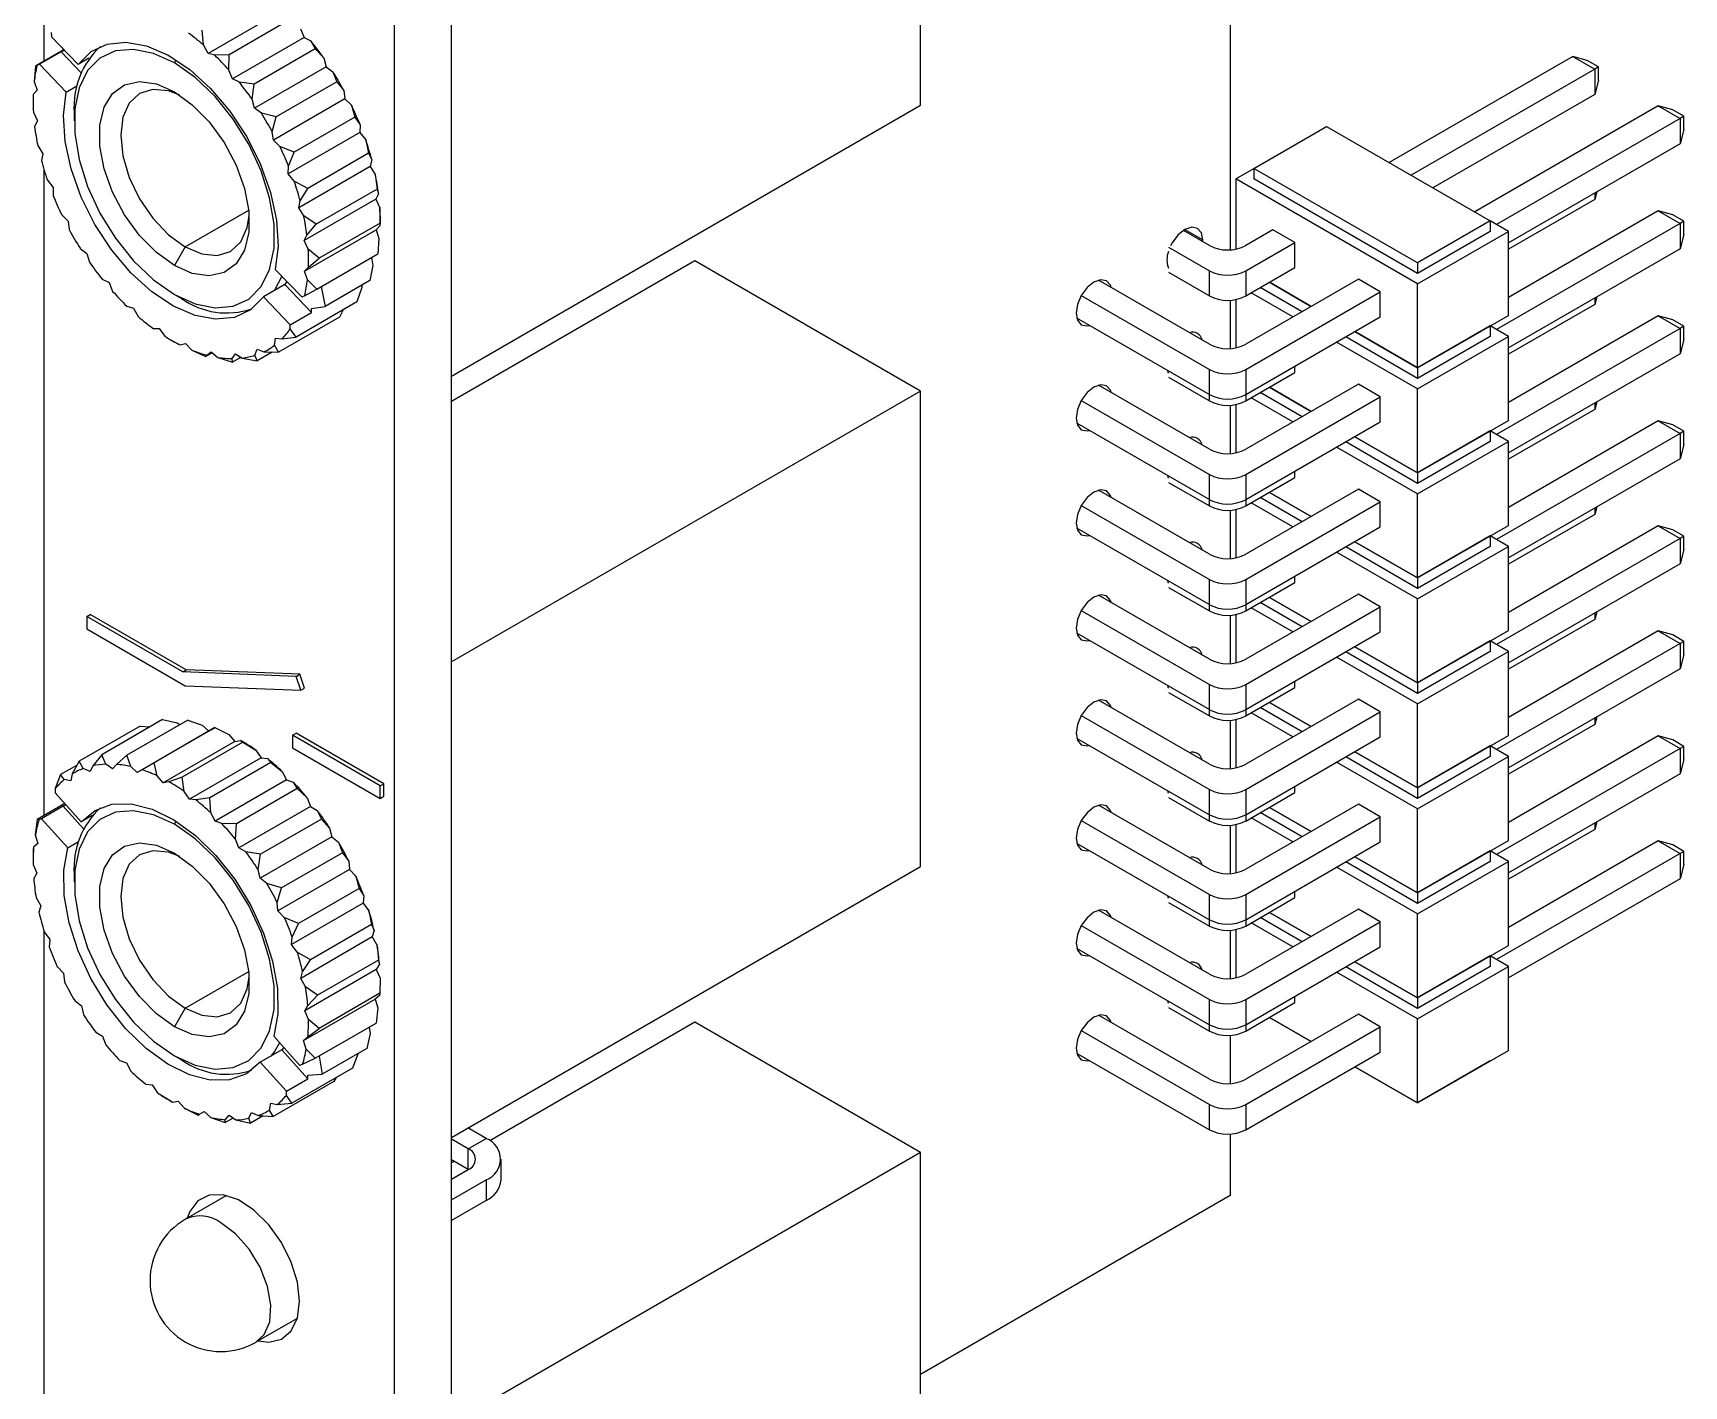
# Model space of a CAD drawing. Extents: x 437 to 795, y 364 to 621.
# Drawn here: x 436.9 to 502.2, y 420.7 to 474.1 of the extents above; entities that cross this region are included whole.
import ezdxf

# ---------------------------------------------------------------- set-up
doc = ezdxf.new("R2010")
doc.units = 0
doc.layers.get('0').update_dxf_attribs({"linetype": 'CONTINUOUS'})

msp = doc.modelspace()

# ---------------------------------------------------------------- linework, layer by layer
at = {"color": 7, "linetype": 'CONTINUOUS'}
for p, q in [((453.445, 376.29), (453.445, 586.141)), ((471.971, 471.243), (471.971, 490.024)), ((437.323, 487.338), (437.323, 472.982)), ((451.182, 380.291), (451.182, 479.501)), ((484.218, 475.887), (484.218, 465.535)), ((446.648, 474.927), (443.819, 473.295)), ((447.059, 474.629), (444.655, 473.241)), ((437.621, 474.121), (437.629, 473.954)), ((438.684, 472.857), (437.629, 473.954)), ((443.635, 473.627), (443.59, 474.212)), ((447.613, 473.925), (444.785, 472.292)), ((447.47, 474.27), (447.613, 473.925)), ((447.613, 473.925), (447.882, 473.786)), ((447.882, 473.786), (448.044, 473.471)), ((438.093, 473.427), (436.994, 472.792)), ((438.005, 473.352), (437.156, 472.862)), ((438.098, 473.4), (438.005, 473.352)), ((438.797, 472.529), (438.005, 473.352)), ((438.082, 473.483), (438.098, 473.4)), ((439.109, 473.102), (438.684, 472.857)), ((443.819, 473.295), (443.635, 473.627)), ((444.08, 473.221), (443.819, 473.295)), ((444.655, 473.241), (444.08, 473.221)), ((444.642, 472.638), (444.655, 473.241)), ((448.044, 473.471), (445.639, 472.083)), ((448.044, 473.471), (448.389, 473.113)), ((448.389, 473.113), (448.485, 472.767)), ((497.76, 473.169), (490.505, 468.98)), ((497.76, 473.169), (498.623, 472.671)), ((498.327, 473.017), (497.76, 473.169)), ((436.994, 472.792), (436.943, 472.187)), ((437.054, 472.81), (436.994, 472.792)), ((437.156, 472.862), (437.054, 472.81)), ((438.212, 471.765), (437.156, 472.862)), ((442.485, 472.919), (442.553, 473.037)), ((444.785, 472.292), (444.642, 472.638)), ((448.485, 472.767), (445.656, 471.134)), ((448.485, 472.767), (448.751, 472.569)), ((448.751, 472.569), (448.91, 472.171)), ((498.623, 472.671), (491.367, 468.482)), ((498.774, 472.758), (498.327, 473.017)), ((498.774, 472.758), (498.623, 472.671)), ((498.623, 472.671), (498.623, 471.675)), ((498.774, 472.242), (498.774, 472.758)), ((437.059, 471.839), (436.904, 471.676)), ((436.943, 472.187), (437.059, 471.839)), ((438.212, 471.765), (438.636, 472.01)), ((445.054, 472.153), (444.785, 472.292)), ((445.639, 472.083), (445.054, 472.153)), ((445.561, 471.48), (445.639, 472.083)), ((448.91, 472.171), (446.505, 470.783)), ((448.91, 472.171), (449.184, 471.831)), ((449.184, 471.831), (449.229, 471.499)), ((498.774, 472.242), (498.623, 471.675)), ((436.899, 471.596), (436.899, 471.408)), ((436.904, 471.676), (436.9, 471.596)), ((445.656, 471.134), (445.561, 471.48)), ((445.923, 470.936), (445.656, 471.134)), ((449.229, 471.499), (446.401, 469.866)), ((449.229, 471.499), (449.483, 471.249)), ((449.483, 471.249), (449.624, 470.779)), ((453.445, 460.548), (471.971, 471.243)), ((498.623, 471.675), (492.229, 467.984)), ((501.137, 471.219), (493.881, 467.031)), ((501.137, 471.219), (501.999, 470.722)), ((501.704, 471.067), (501.137, 471.219)), ((436.911, 470.973), (437.072, 470.632)), ((437.072, 470.632), (436.962, 470.412)), ((438.525, 470.959), (438.525, 470.632)), ((446.505, 470.783), (445.923, 470.936)), ((446.356, 470.199), (446.505, 470.783)), ((449.624, 470.779), (447.219, 469.391)), ((449.624, 470.779), (449.825, 470.476)), ((449.825, 470.476), (449.817, 470.17)), ((501.999, 470.722), (494.743, 466.533)), ((502.151, 470.809), (501.704, 471.067)), ((502.151, 470.809), (501.999, 470.722)), ((501.999, 470.722), (501.999, 469.726)), ((502.151, 470.293), (502.151, 470.809)), ((446.401, 469.866), (446.356, 470.199)), ((446.654, 469.616), (446.401, 469.866)), ((449.817, 470.17), (446.989, 468.537)), ((449.817, 470.17), (450.049, 469.877)), ((450.049, 469.877), (450.159, 469.349)), ((485.152, 468.752), (488.026, 470.411)), ((488.026, 470.411), (494.492, 466.678)), ((502.151, 470.293), (501.999, 469.726)), ((437.088, 469.656), (437.288, 469.333)), ((437.288, 469.333), (437.228, 469.064)), ((447.219, 469.391), (446.654, 469.616)), ((446.997, 468.843), (447.219, 469.391)), ((450.159, 469.349), (447.754, 467.961)), ((450.159, 469.349), (450.287, 469.098)), ((501.999, 469.726), (495.21, 465.807)), ((437.323, 468.73), (437.323, 443.182)), ((446.989, 468.537), (446.997, 468.843)), ((447.22, 468.245), (446.989, 468.537)), ((450.227, 468.83), (447.399, 467.197)), ((450.287, 469.098), (450.227, 468.83)), ((450.227, 468.83), (450.427, 468.507)), ((484.434, 468.337), (485.152, 468.752)), ((491.618, 465.019), (485.152, 468.752)), ((485.152, 468.752), (485.152, 468.337)), ((437.466, 468.285), (437.698, 467.993)), ((437.698, 467.993), (437.69, 467.687)), ((447.754, 467.961), (447.22, 468.245)), ((447.459, 467.465), (447.754, 467.961)), ((450.494, 467.934), (448.089, 466.547)), ((450.427, 468.507), (450.494, 467.934)), ((450.494, 467.934), (450.553, 467.751)), ((491.618, 464.19), (484.434, 468.337)), ((484.434, 468.337), (484.434, 465.562)), ((491.618, 464.604), (485.152, 468.337)), ((447.399, 467.197), (447.459, 467.465)), ((450.443, 467.531), (447.614, 465.898)), ((450.553, 467.751), (450.443, 467.531)), ((450.443, 467.531), (450.604, 467.189)), ((498.623, 467.527), (495.21, 465.557)), ((498.702, 467.823), (498.623, 467.527)), ((498.623, 467.777), (498.623, 467.527)), ((438.032, 466.913), (438.286, 466.663)), ((438.286, 466.663), (438.331, 466.331)), ((442.909, 465.652), (445.428, 467.106)), ((447.599, 466.874), (447.399, 467.197)), ((448.089, 466.547), (447.599, 466.874)), ((450.616, 466.591), (448.212, 465.203)), ((450.604, 467.189), (450.616, 466.591)), ((450.616, 466.591), (450.611, 466.486)), ((450.616, 466.567), (450.616, 466.754)), ((494.492, 466.678), (491.618, 465.019)), ((495.21, 466.263), (494.492, 466.678)), ((494.492, 466.678), (494.492, 466.263)), ((501.999, 466.574), (494.743, 462.385)), ((501.137, 467.071), (495.21, 463.65)), ((501.137, 467.071), (501.999, 466.574)), ((501.704, 466.919), (501.137, 467.071)), ((502.151, 466.661), (501.704, 466.919)), ((502.151, 466.661), (501.999, 466.574)), ((501.999, 466.574), (501.999, 465.578)), ((502.151, 466.145), (502.151, 466.661)), ((447.614, 465.898), (447.724, 466.118)), ((447.627, 464.69), (450.456, 466.323)), ((447.724, 466.118), (448.089, 466.547)), ((450.611, 466.486), (450.456, 466.323)), ((450.456, 466.323), (450.572, 465.976)), ((450.572, 465.976), (450.521, 465.37)), ((483.392, 465.703), (482.364, 466.297)), ((482.422, 466.333), (483.129, 465.925)), ((483.127, 465.856), (483.129, 465.925)), ((485.906, 466.325), (484.829, 465.703)), ((486.769, 465.828), (485.906, 466.325)), ((491.618, 464.19), (495.21, 466.263)), ((494.492, 466.263), (491.618, 464.604)), ((495.21, 462.945), (495.21, 466.263)), ((502.151, 466.145), (501.999, 465.578)), ((438.764, 465.593), (439.03, 465.395)), ((439.03, 465.395), (439.126, 465.05)), ((442.909, 465.652), (442.485, 464.917)), ((447.775, 465.556), (447.614, 465.898)), ((448.212, 465.203), (447.775, 465.556)), ((448.117, 463.982), (450.521, 465.37)), ((481.776, 465.641), (483.392, 464.708)), ((484.829, 464.708), (486.769, 465.828)), ((486.769, 464.832), (486.769, 465.828)), ((501.999, 465.578), (495.21, 461.659)), ((446.475, 464.764), (447.53, 463.668)), ((447.627, 464.69), (447.783, 464.854)), ((447.743, 464.343), (447.627, 464.69)), ((447.783, 464.854), (448.212, 465.203)), ((450.332, 464.913), (450.212, 464.318)), ((450.271, 465.226), (450.332, 464.913)), ((463.062, 465.094), (453.445, 459.542)), ((471.971, 459.95), (463.062, 465.094)), ((481.776, 464.646), (483.392, 463.712)), ((483.392, 463.712), (483.392, 464.708)), ((484.829, 463.712), (486.769, 464.832)), ((484.829, 464.708), (484.829, 463.712)), ((491.618, 465.019), (491.618, 464.604)), ((439.633, 464.376), (439.902, 464.238)), ((439.902, 464.238), (440.045, 463.892)), ((446.851, 464.162), (446.002, 463.672)), ((446.851, 464.162), (447.907, 463.065)), ((447.633, 463.72), (448.117, 463.982)), ((448.117, 463.982), (447.743, 464.343)), ((448.291, 464.083), (448.445, 463.298)), ((450.212, 464.318), (448.445, 463.298)), ((449.894, 464.042), (449.702, 463.476)), ((449.89, 464.132), (449.894, 464.042)), ((483.392, 461.805), (479.008, 464.336)), ((489.283, 464.376), (484.829, 461.805)), ((487.056, 463.09), (485.403, 464.044)), ((485.763, 464.252), (487.415, 463.298)), ((487.415, 463.298), (485.763, 464.251)), ((490.145, 463.878), (489.283, 464.376)), ((491.618, 460.871), (491.618, 464.19)), ((440.606, 463.309), (440.867, 463.235)), ((442.485, 463.774), (442.768, 463.61)), ((446.002, 463.672), (447.058, 462.575)), ((449.702, 463.476), (447.298, 462.088)), ((447.633, 463.72), (447.53, 463.668)), ((447.9, 463.217), (448.445, 463.298)), ((478.33, 463.732), (483.392, 460.809)), ((484.218, 463.544), (484.218, 461.636)), ((484.434, 463.571), (484.434, 461.664)), ((484.829, 460.809), (490.145, 463.878)), ((486.696, 462.883), (485.044, 463.837)), ((490.145, 462.883), (490.145, 463.878)), ((498.623, 463.379), (495.21, 461.409)), ((498.702, 463.674), (498.623, 463.379)), ((498.623, 463.629), (498.623, 463.379)), ((440.867, 463.235), (441.052, 462.902)), ((449.009, 462.876), (446.605, 461.488)), ((447.058, 462.575), (447.907, 463.065)), ((447.907, 463.065), (447.9, 463.217)), ((449.154, 463.16), (449.009, 462.876)), ((478.146, 462.843), (483.392, 459.814)), ((484.829, 459.814), (490.145, 462.883)), ((491.618, 460.871), (495.21, 462.945)), ((501.137, 462.923), (495.21, 459.502)), ((501.137, 462.923), (501.999, 462.426)), ((501.704, 462.771), (501.137, 462.923)), ((502.151, 462.513), (501.704, 462.771)), ((441.646, 462.431), (441.889, 462.425)), ((441.889, 462.425), (442.109, 462.119)), ((446.446, 461.763), (446.484, 462.048)), ((446.484, 462.048), (446.736, 462.014)), ((446.736, 462.014), (447.298, 462.088)), ((447.066, 462.409), (447.058, 462.575)), ((447.298, 462.088), (447.066, 462.409)), ((491.618, 460.456), (488.78, 462.095)), ((489.139, 462.302), (491.618, 460.871)), ((491.618, 460.871), (489.139, 462.302)), ((494.492, 462.53), (491.618, 460.871)), ((491.618, 460.042), (495.21, 462.115)), ((494.492, 462.115), (491.618, 460.456)), ((494.492, 462.53), (494.492, 462.53)), ((495.21, 462.115), (494.492, 462.53)), ((494.492, 462.53), (494.492, 462.115)), ((501.999, 462.426), (494.743, 458.237)), ((495.21, 458.797), (495.21, 462.115)), ((502.151, 462.513), (501.999, 462.426)), ((501.999, 462.426), (501.999, 461.43)), ((502.151, 461.997), (501.999, 461.43)), ((502.151, 461.997), (502.151, 462.513)), ((442.342, 461.978), (442.504, 461.885)), ((442.505, 461.886), (442.626, 461.815)), ((442.626, 461.815), (442.713, 461.778)), ((442.713, 461.778), (442.929, 461.84)), ((442.929, 461.84), (443.174, 461.571)), ((443.174, 461.571), (443.728, 461.32)), ((443.985, 461.469), (443.728, 461.32)), ((443.728, 461.32), (443.766, 461.375)), ((443.766, 461.375), (443.946, 461.502)), ((443.946, 461.502), (444.208, 461.281)), ((444.764, 461.236), (444.901, 461.424)), ((444.901, 461.424), (445.17, 461.259)), ((445.669, 461.367), (445.758, 461.608)), ((445.757, 461.153), (445.669, 461.367)), ((446.351, 461.496), (445.757, 461.153)), ((445.758, 461.608), (446.024, 461.507)), ((446.024, 461.507), (446.605, 461.488)), ((446.605, 461.488), (446.446, 461.763)), ((491.618, 460.042), (488.421, 461.887)), ((501.999, 461.43), (495.21, 457.511)), ((444.208, 461.281), (444.785, 461.097)), ((444.785, 461.097), (444.764, 461.236)), ((445.12, 461.29), (444.785, 461.097)), ((445.17, 461.259), (445.757, 461.153)), ((483.392, 459.814), (483.392, 460.809)), ((484.829, 460.809), (484.829, 459.814)), ((484.829, 459.564), (486.769, 460.684)), ((486.769, 460.684), (486.769, 460.934)), ((491.618, 460.871), (491.618, 460.871)), ((491.618, 460.871), (491.618, 460.456)), ((483.392, 457.657), (479.008, 460.188)), ((481.776, 460.498), (483.392, 459.564)), ((489.283, 460.228), (484.829, 457.657)), ((487.415, 459.15), (485.763, 460.103)), ((485.763, 460.103), (487.415, 459.15)), ((490.145, 459.73), (489.283, 460.228)), ((491.618, 456.723), (491.618, 460.042)), ((471.971, 459.95), (453.445, 449.256)), ((471.971, 441.17), (471.971, 459.95)), ((478.33, 459.584), (483.392, 456.661)), ((483.392, 459.564), (483.392, 459.814)), ((484.218, 459.396), (484.218, 457.488)), ((484.434, 459.423), (484.434, 457.515)), ((484.829, 459.814), (484.829, 459.564)), ((484.829, 456.661), (490.145, 459.73)), ((486.696, 458.735), (485.044, 459.689)), ((487.056, 458.942), (485.403, 459.896)), ((490.145, 458.735), (490.145, 459.73)), ((498.702, 459.526), (498.623, 459.231)), ((498.623, 459.481), (498.623, 459.231)), ((484.829, 455.666), (490.145, 458.735)), ((491.618, 456.723), (495.21, 458.797)), ((498.623, 459.231), (495.21, 457.261)), ((501.137, 458.775), (495.21, 455.354)), ((501.137, 458.775), (501.999, 458.278)), ((501.704, 458.623), (501.137, 458.775)), ((478.146, 458.695), (483.392, 455.666)), ((491.618, 456.723), (489.139, 458.154)), ((489.139, 458.154), (491.618, 456.723)), ((494.492, 458.382), (491.618, 456.723)), ((495.21, 457.967), (494.492, 458.382)), ((494.492, 458.382), (494.492, 457.967)), ((494.492, 458.382), (494.492, 458.382)), ((501.999, 458.278), (494.743, 454.089)), ((502.151, 458.365), (501.704, 458.623)), ((502.151, 458.365), (501.999, 458.278)), ((501.999, 458.278), (501.999, 457.282)), ((502.151, 457.849), (502.151, 458.365)), ((491.618, 455.894), (488.421, 457.739)), ((491.618, 456.308), (488.78, 457.947)), ((491.618, 455.894), (495.21, 457.967)), ((494.492, 457.967), (491.618, 456.308)), ((495.21, 454.649), (495.21, 457.967)), ((502.151, 457.849), (501.999, 457.282)), ((486.769, 456.536), (486.769, 456.786)), ((501.999, 457.282), (495.21, 453.363)), ((481.776, 456.35), (483.392, 455.416)), ((483.392, 455.666), (483.392, 456.661)), ((484.829, 456.661), (484.829, 455.666)), ((484.829, 455.416), (486.769, 456.536)), ((491.618, 456.723), (491.618, 456.308)), ((491.618, 456.723), (491.618, 456.723)), ((483.392, 453.509), (479.008, 456.04)), ((483.392, 455.416), (483.392, 455.666)), ((489.283, 456.08), (484.829, 453.509)), ((484.829, 455.666), (484.829, 455.416)), ((484.829, 452.513), (490.145, 455.582)), ((486.696, 454.587), (485.044, 455.541)), ((487.056, 454.794), (485.403, 455.748)), ((485.763, 455.955), (487.415, 455.002)), ((487.415, 455.002), (485.763, 455.955)), ((490.145, 455.582), (489.283, 456.08)), ((490.145, 454.587), (490.145, 455.582)), ((491.618, 452.575), (491.618, 455.894)), ((478.33, 455.436), (483.392, 452.513)), ((484.218, 455.248), (484.218, 453.34)), ((484.434, 455.275), (484.434, 453.367)), ((498.623, 455.083), (495.21, 453.113)), ((498.702, 455.378), (498.623, 455.083)), ((498.623, 455.333), (498.623, 455.083)), ((478.146, 454.547), (483.392, 451.518)), ((484.829, 451.518), (490.145, 454.587)), ((491.618, 452.575), (495.21, 454.649)), ((494.492, 454.234), (491.618, 452.575)), ((494.492, 454.234), (494.492, 454.234)), ((495.21, 453.819), (494.492, 454.234)), ((494.492, 454.234), (494.492, 453.819)), ((501.137, 454.627), (495.21, 451.206)), ((501.137, 454.627), (501.999, 454.13)), ((501.704, 454.475), (501.137, 454.627)), ((502.151, 454.217), (501.704, 454.475)), ((502.151, 454.217), (501.999, 454.13)), ((502.151, 453.701), (502.151, 454.217)), ((491.618, 451.746), (488.421, 453.591)), ((491.618, 452.16), (488.78, 453.799)), ((489.139, 454.006), (491.618, 452.575)), ((491.618, 452.575), (489.139, 454.006)), ((491.618, 451.746), (495.21, 453.819)), ((494.492, 453.819), (491.618, 452.16)), ((501.999, 454.13), (494.743, 449.941)), ((495.21, 450.501), (495.21, 453.819)), ((501.999, 454.13), (501.999, 453.134)), ((502.151, 453.701), (501.999, 453.134)), ((501.999, 453.134), (495.21, 449.215)), ((481.776, 452.202), (483.392, 451.268)), ((483.392, 451.518), (483.392, 452.513)), ((484.829, 452.513), (484.829, 451.518)), ((484.829, 451.268), (486.769, 452.388)), ((486.769, 452.388), (486.769, 452.638)), ((491.618, 452.575), (491.618, 452.575)), ((491.618, 452.575), (491.618, 452.16)), ((483.392, 449.361), (479.008, 451.892)), ((489.283, 451.932), (484.829, 449.361)), ((487.056, 450.646), (485.403, 451.6)), ((487.415, 450.854), (485.763, 451.807)), ((485.763, 451.807), (487.415, 450.854)), ((490.145, 451.434), (489.283, 451.932)), ((491.618, 448.427), (491.618, 451.746)), ((439.02, 451.051), (439.161, 451.133)), ((439.02, 451.051), (439.02, 450.561)), ((442.815, 448.86), (439.02, 451.051)), ((442.956, 448.942), (439.161, 451.133)), ((478.33, 451.288), (483.392, 448.365)), ((483.392, 451.268), (483.392, 451.518)), ((484.218, 451.1), (484.218, 449.192)), ((484.434, 451.127), (484.434, 449.219)), ((484.829, 451.518), (484.829, 451.268)), ((484.829, 448.365), (490.145, 451.434)), ((486.696, 450.439), (485.044, 451.393)), ((490.145, 450.439), (490.145, 451.434)), ((498.623, 450.935), (495.21, 448.965)), ((498.702, 451.23), (498.623, 450.935)), ((498.623, 451.185), (498.623, 450.935)), ((439.02, 450.561), (442.909, 448.316)), ((478.146, 450.399), (483.392, 447.37)), ((484.829, 447.37), (490.145, 450.439)), ((491.618, 448.427), (495.21, 450.501)), ((501.137, 450.479), (495.21, 447.058)), ((501.137, 450.479), (501.999, 449.981)), ((501.704, 450.327), (501.137, 450.479)), ((502.151, 450.069), (501.704, 450.327)), ((491.618, 448.012), (488.78, 449.651)), ((491.618, 448.427), (489.139, 449.858)), ((489.139, 449.858), (491.618, 448.427)), ((494.492, 450.086), (491.618, 448.427)), ((491.618, 447.598), (495.21, 449.671)), ((494.492, 449.671), (491.618, 448.012)), ((495.21, 449.671), (494.492, 450.086)), ((494.492, 450.086), (494.492, 449.671)), ((494.492, 450.086), (494.492, 450.086)), ((501.999, 449.981), (494.743, 445.793)), ((495.21, 446.353), (495.21, 449.671)), ((502.151, 450.069), (501.999, 449.981)), ((501.999, 449.981), (501.999, 448.986)), ((502.151, 449.553), (502.151, 450.069)), ((442.815, 448.86), (442.956, 448.942)), ((447.442, 448.768), (442.956, 448.942)), ((491.618, 447.598), (488.421, 449.443)), ((501.999, 448.986), (495.21, 445.067)), ((502.151, 449.553), (501.999, 448.986)), ((447.301, 448.686), (442.815, 448.86)), ((442.909, 448.316), (447.48, 448.139)), ((447.301, 448.686), (447.442, 448.768)), ((447.48, 448.139), (447.301, 448.686)), ((447.622, 448.22), (447.442, 448.768)), ((483.392, 447.37), (483.392, 448.365)), ((484.829, 448.365), (484.829, 447.37)), ((486.769, 448.24), (486.769, 448.49)), ((491.618, 448.427), (491.618, 448.012)), ((491.618, 448.427), (491.618, 448.427)), ((447.48, 448.139), (447.622, 448.22)), ((483.392, 445.213), (479.008, 447.744)), ((481.776, 448.053), (483.392, 447.12)), ((484.829, 447.12), (486.769, 448.24)), ((489.283, 447.784), (484.829, 445.213)), ((487.415, 446.706), (485.763, 447.659)), ((485.763, 447.659), (487.415, 446.706)), ((490.145, 447.286), (489.283, 447.784)), ((442.017, 446.98), (439.613, 445.592)), ((442.017, 446.98), (442.602, 446.851)), ((478.33, 447.14), (483.392, 444.217)), ((483.392, 447.12), (483.392, 447.37)), ((484.434, 446.979), (484.434, 445.071)), ((484.829, 447.37), (484.829, 447.12)), ((484.829, 444.217), (490.145, 447.286)), ((486.696, 446.291), (485.044, 447.245)), ((487.056, 446.498), (485.403, 447.452)), ((490.145, 446.291), (490.145, 447.286)), ((491.618, 444.279), (491.618, 447.598)), ((498.702, 447.082), (498.623, 446.787)), ((498.623, 447.037), (498.623, 446.787)), ((441.131, 446.721), (438.727, 445.333)), ((443.016, 446.959), (440.612, 445.571)), ((443.847, 446.519), (441.018, 444.886)), ((441.131, 446.721), (441.519, 446.692)), ((444.09, 446.659), (441.686, 445.271)), ((442.602, 446.851), (442.707, 446.78)), ((443.016, 446.959), (443.588, 446.754)), ((443.588, 446.754), (443.847, 446.519)), ((443.847, 446.519), (444.037, 446.629)), ((444.037, 446.629), (444.09, 446.659)), ((444.09, 446.659), (444.635, 446.391)), ((444.635, 446.391), (444.874, 446.111)), ((447.152, 446.357), (447.293, 446.439)), ((450.616, 444.357), (447.152, 446.357)), ((447.152, 446.357), (447.152, 445.867)), ((450.758, 444.438), (447.293, 446.439)), ((484.218, 446.952), (484.218, 445.044)), ((491.618, 444.279), (495.21, 446.353)), ((498.623, 446.787), (495.21, 444.817)), ((501.137, 446.331), (495.21, 442.91)), ((501.137, 446.331), (501.999, 445.833)), ((501.704, 446.179), (501.137, 446.331)), ((444.874, 446.111), (442.046, 444.478)), ((445.197, 446.091), (442.793, 444.703)), ((444.874, 446.111), (445.098, 446.154)), ((445.098, 446.154), (445.197, 446.091)), ((445.173, 446.111), (445.123, 446.14)), ((445.197, 446.091), (445.702, 445.776)), ((445.702, 445.776), (445.913, 445.461)), ((447.152, 445.867), (450.616, 443.867)), ((478.146, 446.25), (483.392, 443.222)), ((484.829, 443.222), (490.145, 446.291)), ((491.618, 444.279), (489.139, 445.71)), ((489.139, 445.71), (491.618, 444.279)), ((494.492, 445.938), (491.618, 444.279)), ((495.21, 445.523), (494.492, 445.938)), ((494.492, 445.938), (494.492, 445.523)), ((494.492, 445.938), (494.492, 445.938)), ((501.999, 445.833), (494.743, 441.645)), ((502.151, 445.921), (501.704, 446.179)), ((502.151, 445.921), (501.999, 445.833)), ((501.999, 445.833), (501.999, 444.838)), ((502.151, 445.405), (502.151, 445.921)), ((438.641, 445.182), (437.988, 444.805)), ((438.727, 445.333), (438.441, 444.829)), ((438.887, 445.045), (438.727, 445.333)), ((439.154, 444.926), (438.887, 445.045)), ((439.257, 445.153), (439.154, 444.926)), ((439.613, 445.592), (439.257, 445.153)), ((439.774, 445.218), (439.613, 445.592)), ((440.042, 445.038), (439.774, 445.218)), ((440.192, 445.209), (440.042, 445.038)), ((440.612, 445.571), (440.192, 445.209)), ((440.76, 445.121), (440.612, 445.571)), ((441.018, 444.886), (440.76, 445.121)), ((441.686, 445.271), (441.209, 444.996)), ((441.806, 444.758), (441.686, 445.271)), ((445.913, 445.461), (443.084, 443.828)), ((446.295, 445.279), (443.891, 443.891)), ((445.913, 445.461), (446.161, 445.436)), ((446.161, 445.436), (446.295, 445.279)), ((446.295, 445.279), (446.749, 444.931)), ((491.618, 443.45), (488.421, 445.295)), ((491.618, 443.864), (488.78, 445.503)), ((491.618, 443.45), (495.21, 445.523)), ((494.492, 445.523), (491.618, 443.864)), ((495.21, 442.205), (495.21, 445.523)), ((502.151, 445.405), (501.999, 444.838)), ((437.988, 444.805), (437.776, 444.25)), ((438.132, 444.608), (437.988, 444.805)), ((438.389, 444.555), (438.132, 444.608)), ((438.441, 444.829), (438.389, 444.555)), ((441.209, 444.996), (441.018, 444.886)), ((442.046, 444.478), (441.806, 444.758)), ((442.27, 444.521), (442.046, 444.478)), ((442.793, 444.703), (442.27, 444.521)), ((442.874, 444.143), (442.793, 444.703)), ((446.923, 444.594), (444.095, 442.961)), ((446.749, 444.931), (446.923, 444.594)), ((446.923, 444.594), (447.187, 444.502)), ((447.187, 444.502), (447.342, 444.251)), ((450.616, 444.357), (450.758, 444.438)), ((450.758, 443.948), (450.758, 444.438)), ((501.999, 444.838), (495.21, 440.919)), ((437.776, 444.25), (437.775, 444.088)), ((438.807, 442.94), (437.775, 444.088)), ((443.084, 443.828), (442.874, 444.143)), ((443.333, 443.803), (443.084, 443.828)), ((443.891, 443.891), (443.333, 443.803)), ((443.921, 443.299), (443.891, 443.891)), ((447.342, 444.251), (444.938, 442.863)), ((447.342, 444.251), (447.736, 443.891)), ((447.736, 443.891), (447.866, 443.544)), ((450.616, 443.867), (450.616, 444.357)), ((450.616, 443.867), (450.758, 443.948)), ((481.776, 443.905), (483.392, 442.972)), ((483.392, 443.222), (483.392, 444.217)), ((484.829, 444.217), (484.829, 443.222)), ((484.829, 442.972), (486.769, 444.092)), ((486.769, 444.092), (486.769, 444.342)), ((491.618, 444.279), (491.618, 443.864)), ((491.618, 444.279), (491.618, 444.279)), ((438.157, 443.664), (437.059, 443.03)), ((437.239, 443.064), (437.132, 443.022)), ((438.088, 443.554), (437.239, 443.064)), ((438.271, 441.916), (437.239, 443.064)), ((438.186, 443.594), (438.088, 443.554)), ((438.889, 442.662), (438.088, 443.554)), ((438.179, 443.639), (438.186, 443.594)), ((439.231, 443.185), (438.807, 442.94)), ((444.095, 442.961), (443.921, 443.299)), ((447.866, 443.544), (445.038, 441.911)), ((447.866, 443.544), (448.135, 443.388)), ((448.135, 443.388), (448.297, 443.049)), ((483.392, 441.065), (479.008, 443.596)), ((483.392, 442.972), (483.392, 443.222)), ((489.283, 443.636), (484.829, 441.065)), ((484.829, 443.222), (484.829, 442.972)), ((484.829, 440.069), (490.145, 443.138)), ((486.696, 442.143), (485.044, 443.097)), ((487.056, 442.35), (485.403, 443.304)), ((485.763, 443.511), (487.415, 442.558)), ((487.415, 442.558), (485.763, 443.511)), ((490.145, 443.138), (489.283, 443.636)), ((490.145, 442.143), (490.145, 443.138)), ((491.618, 440.131), (491.618, 443.45)), ((437.059, 443.03), (436.989, 442.425)), ((436.989, 442.425), (437.092, 442.079)), ((437.132, 443.022), (437.059, 443.03)), ((442.485, 442.846), (442.553, 442.964)), ((444.359, 442.869), (444.095, 442.961)), ((444.938, 442.863), (444.359, 442.869)), ((444.907, 442.258), (444.938, 442.863)), ((448.297, 443.049), (445.893, 441.662)), ((448.297, 443.049), (448.623, 442.694)), ((448.623, 442.694), (448.705, 442.351)), ((478.33, 442.992), (483.392, 440.069)), ((484.218, 442.804), (484.218, 440.896)), ((484.434, 442.831), (484.434, 440.923)), ((498.623, 442.639), (495.21, 440.669)), ((498.702, 442.934), (498.623, 442.639)), ((498.623, 442.889), (498.623, 442.639)), ((436.904, 441.851), (436.899, 441.249)), ((436.924, 441.932), (436.904, 441.851)), ((437.092, 442.079), (436.924, 441.932)), ((438.271, 441.916), (438.695, 442.161)), ((445.038, 441.911), (444.907, 442.258)), ((445.307, 441.756), (445.038, 441.911)), ((448.705, 442.351), (445.877, 440.718)), ((448.705, 442.351), (448.969, 442.138)), ((448.969, 442.138), (449.124, 441.719)), ((478.146, 442.102), (483.392, 439.074)), ((484.829, 439.074), (490.145, 442.143)), ((491.618, 440.131), (495.21, 442.205)), ((494.492, 441.79), (491.618, 440.131)), ((494.492, 441.79), (494.492, 441.79)), ((495.21, 441.375), (494.492, 441.79)), ((494.492, 441.79), (494.492, 441.375)), ((501.137, 442.183), (495.21, 438.762)), ((501.137, 442.183), (501.999, 441.685)), ((501.704, 442.031), (501.137, 442.183)), ((502.151, 441.773), (501.704, 442.031)), ((502.151, 441.773), (501.999, 441.685)), ((502.151, 441.256), (502.151, 441.773)), ((436.899, 441.249), (437.048, 440.905)), ((445.893, 441.662), (445.307, 441.756)), ((445.795, 441.062), (445.893, 441.662)), ((449.124, 441.719), (446.72, 440.331)), ((449.124, 441.719), (449.379, 441.387)), ((449.379, 441.387), (449.409, 441.061)), ((453.445, 430.475), (471.971, 441.17)), ((491.618, 439.302), (488.421, 441.147)), ((491.618, 439.716), (488.78, 441.355)), ((489.139, 441.562), (491.618, 440.131)), ((491.618, 440.131), (489.139, 441.562)), ((491.618, 439.302), (495.21, 441.375)), ((494.492, 441.375), (491.618, 439.716)), ((501.999, 441.685), (494.743, 437.497)), ((495.21, 438.057), (495.21, 441.375)), ((501.999, 441.685), (501.999, 440.69)), ((502.151, 441.256), (501.999, 440.69)), ((437.048, 440.905), (436.925, 440.7)), ((438.525, 440.886), (438.525, 440.559)), ((445.877, 440.718), (445.795, 441.062)), ((446.141, 440.505), (445.877, 440.718)), ((446.72, 440.331), (446.141, 440.505)), ((449.409, 441.061), (446.581, 439.428)), ((449.409, 441.061), (449.657, 440.798)), ((449.657, 440.798), (449.791, 440.311)), ((501.999, 440.69), (495.21, 436.771)), ((437.018, 439.956), (437.208, 439.626)), ((446.55, 439.755), (446.72, 440.331)), ((449.791, 440.311), (447.387, 438.923)), ((449.791, 440.311), (449.972, 440.02)), ((449.972, 440.02), (449.95, 439.724)), ((483.392, 439.074), (483.392, 440.069)), ((484.829, 440.069), (484.829, 439.074)), ((484.829, 438.824), (486.769, 439.944)), ((486.769, 439.944), (486.769, 440.194)), ((491.618, 440.131), (491.618, 440.131)), ((491.618, 440.131), (491.618, 439.716)), ((437.208, 439.626), (437.134, 439.37)), ((446.581, 439.428), (446.55, 439.755)), ((446.829, 439.166), (446.581, 439.428)), ((447.387, 438.923), (446.829, 439.166)), ((449.95, 439.724), (447.121, 438.091)), ((449.95, 439.724), (450.173, 439.422)), ((450.173, 439.422), (450.272, 438.879)), ((483.392, 436.917), (479.008, 439.448)), ((481.776, 439.757), (483.392, 438.824)), ((489.283, 439.488), (484.829, 436.917)), ((487.056, 438.202), (485.403, 439.156)), ((487.415, 438.409), (485.763, 439.363)), ((485.763, 439.363), (487.415, 438.41)), ((490.145, 438.99), (489.283, 439.488)), ((491.618, 435.983), (491.618, 439.302)), ((437.323, 438.657), (437.323, 413.156)), ((437.342, 438.594), (437.565, 438.292)), ((447.144, 438.388), (447.387, 438.923)), ((450.272, 438.879), (447.868, 437.491)), ((450.272, 438.879), (450.381, 438.646)), ((450.381, 438.646), (450.307, 438.39)), ((478.33, 438.844), (483.392, 435.921)), ((483.392, 438.824), (483.392, 439.074)), ((484.218, 438.656), (484.218, 436.748)), ((484.434, 438.683), (484.434, 436.775)), ((484.829, 439.074), (484.829, 438.824)), ((484.829, 435.921), (490.145, 438.99)), ((486.696, 437.995), (485.044, 438.949)), ((490.145, 437.995), (490.145, 438.99)), ((437.565, 438.292), (437.543, 437.996)), ((447.121, 438.091), (447.144, 438.388)), ((447.345, 437.789), (447.121, 438.091)), ((450.307, 438.39), (447.478, 436.757)), ((450.307, 438.39), (450.497, 438.06)), ((450.497, 438.06), (450.549, 437.479)), ((478.146, 437.954), (483.392, 434.926)), ((484.829, 434.926), (490.145, 437.995)), ((491.618, 435.983), (495.21, 438.057)), ((437.858, 437.218), (438.106, 436.955)), ((447.868, 437.491), (447.345, 437.789)), ((447.553, 437.013), (447.868, 437.491)), ((450.549, 437.479), (448.145, 436.091)), ((450.59, 437.317), (450.467, 437.111)), ((450.549, 437.479), (450.59, 437.317)), ((491.618, 435.568), (488.78, 437.207)), ((491.618, 435.983), (489.139, 437.414)), ((489.139, 437.414), (491.618, 435.983)), ((494.492, 437.642), (491.618, 435.983)), ((491.618, 435.154), (495.21, 437.227)), ((494.492, 437.227), (491.618, 435.568)), ((495.21, 437.227), (494.492, 437.642)), ((494.492, 437.642), (494.492, 437.227)), ((494.492, 437.642), (494.492, 437.642)), ((495.21, 433.909), (495.21, 437.227)), ((438.106, 436.955), (438.137, 436.629)), ((442.909, 435.579), (445.428, 437.033)), ((447.478, 436.757), (447.553, 437.013)), ((447.669, 436.427), (447.478, 436.757)), ((450.467, 437.111), (447.638, 435.479)), ((450.467, 437.111), (450.616, 436.767)), ((450.616, 436.767), (450.611, 436.165)), ((491.618, 435.154), (488.421, 436.999)), ((447.595, 434.304), (450.423, 435.937)), ((448.145, 436.091), (447.669, 436.427)), ((447.761, 435.684), (448.145, 436.091)), ((450.611, 436.165), (448.207, 434.777)), ((450.591, 436.084), (450.423, 435.937)), ((450.423, 435.937), (450.526, 435.591)), ((450.611, 436.165), (450.591, 436.084)), ((483.392, 434.926), (483.392, 435.921)), ((484.829, 435.921), (484.829, 434.926)), ((486.769, 435.796), (486.769, 436.046)), ((491.618, 435.983), (491.618, 435.568)), ((491.618, 435.983), (491.618, 435.983)), ((438.546, 435.878), (438.81, 435.665)), ((438.81, 435.665), (438.892, 435.322)), ((442.909, 435.579), (442.485, 434.844)), ((447.638, 435.479), (447.761, 435.684)), ((447.788, 435.134), (447.638, 435.479)), ((450.526, 435.591), (450.457, 434.986)), ((483.392, 432.769), (479.008, 435.3)), ((481.776, 435.609), (483.392, 434.676)), ((484.829, 434.676), (486.769, 435.796)), ((489.283, 435.34), (484.829, 432.769)), ((490.145, 434.842), (489.283, 435.34)), ((439.38, 434.628), (439.649, 434.472)), ((447.762, 434.451), (448.207, 434.777)), ((448.207, 434.777), (447.788, 435.134)), ((448.052, 433.598), (450.457, 434.986)), ((450.19, 434.832), (450.23, 434.577)), ((463.062, 435.021), (454.951, 430.338)), ((471.971, 429.877), (463.062, 435.021)), ((478.33, 434.695), (483.392, 431.773)), ((483.392, 434.676), (483.392, 434.926)), ((484.829, 434.926), (484.829, 434.676)), ((484.829, 431.773), (490.145, 434.842)), ((485.763, 435.215), (487.415, 434.261)), ((487.415, 434.261), (485.763, 435.215)), ((490.145, 433.847), (490.145, 434.842)), ((491.618, 431.835), (491.618, 435.154)), ((439.649, 434.472), (439.78, 434.125)), ((446.728, 433.933), (445.88, 433.444)), ((446.416, 434.467), (447.447, 433.319)), ((446.808, 434.031), (446.728, 433.933)), ((446.728, 433.933), (447.76, 432.785)), ((447.595, 434.304), (447.762, 434.451)), ((447.697, 433.958), (447.595, 434.304)), ((448.052, 433.598), (447.697, 433.958)), ((450.09, 433.989), (448.323, 432.968)), ((450.23, 434.577), (450.09, 433.989)), ((484.218, 434.508), (484.218, 432.6)), ((440.328, 433.514), (440.592, 433.422)), ((440.592, 433.422), (440.766, 433.085)), ((442.485, 433.701), (442.768, 433.537)), ((445.88, 433.444), (446.911, 432.295)), ((447.555, 433.362), (447.447, 433.319)), ((447.555, 433.362), (448.052, 433.598)), ((448.21, 433.689), (448.323, 432.968)), ((449.739, 433.766), (449.527, 433.211)), ((449.739, 433.786), (449.739, 433.766)), ((478.146, 433.806), (483.392, 430.778)), ((484.829, 430.778), (490.145, 433.847)), ((491.618, 431.835), (495.21, 433.909)), ((494.492, 433.494), (491.618, 431.835)), ((494.492, 433.494), (494.492, 433.494)), ((448.788, 432.683), (446.384, 431.295)), ((446.911, 432.295), (447.76, 432.785)), ((449.527, 433.211), (447.123, 431.823)), ((447.76, 432.933), (448.323, 432.968)), ((447.76, 432.785), (447.76, 432.933)), ((448.874, 432.834), (448.788, 432.683)), ((489.139, 433.266), (491.618, 431.835)), ((491.618, 431.835), (489.139, 433.266)), ((441.354, 432.58), (441.602, 432.555)), ((441.602, 432.555), (441.813, 432.24)), ((441.813, 432.24), (442.318, 431.925)), ((446.911, 432.133), (446.911, 432.295)), ((447.123, 431.823), (446.911, 432.133)), ((442.318, 431.925), (442.417, 431.862)), ((442.342, 431.905), (442.392, 431.876)), ((442.417, 431.862), (442.641, 431.905)), ((442.641, 431.905), (442.88, 431.625)), ((442.88, 431.625), (443.425, 431.357)), ((443.425, 431.357), (443.478, 431.387)), ((443.478, 431.387), (443.668, 431.497)), ((443.668, 431.497), (443.927, 431.262)), ((444.495, 431.174), (444.645, 431.346)), ((444.645, 431.346), (444.913, 431.165)), ((445.429, 431.23), (445.533, 431.458)), ((445.996, 431.324), (445.498, 431.036)), ((445.533, 431.458), (445.8, 431.338)), ((445.8, 431.338), (446.384, 431.295)), ((446.245, 431.554), (446.298, 431.828)), ((446.384, 431.295), (446.245, 431.554)), ((446.298, 431.828), (446.554, 431.775)), ((446.554, 431.775), (447.123, 431.823)), ((483.392, 430.778), (483.392, 431.773)), ((484.829, 431.773), (484.829, 430.778)), ((491.618, 431.835), (491.618, 431.835)), ((443.927, 431.262), (444.499, 431.057)), ((444.499, 431.057), (444.495, 431.174)), ((444.808, 431.236), (444.499, 431.057)), ((444.913, 431.165), (445.498, 431.036)), ((445.498, 431.036), (445.429, 431.23)), ((454.81, 430.429), (454.087, 430.846)), ((454.102, 430.021), (453.445, 430.4)), ((454.102, 430.021), (454.81, 430.429)), ((454.102, 429.204), (454.102, 430.021)), ((484.218, 430.609), (484.218, 428.184)), ((471.971, 429.877), (453.445, 419.182)), ((454.102, 429.204), (453.445, 429.584)), ((453.544, 429.526), (453.445, 429.469)), ((455.395, 428.796), (455.395, 429.613)), ((471.971, 411.097), (471.971, 429.877)), ((453.445, 428.825), (454.102, 429.204)), ((453.445, 428.008), (454.81, 428.796)), ((454.81, 428.796), (454.81, 427.98)), ((444.547, 428.178), (442.923, 427.241)), ((484.218, 428.184), (471.971, 421.114)), ((454.81, 427.98), (453.445, 427.192)), ((445.723, 422.392), (447.346, 423.329))]:
    msp.add_line(p, q, dxfattribs=at)
at = {"color": 7, "linetype": 'CONTINUOUS', "flags": 128}
for points in [[(438.684, 472.857), (439.192, 473.365), (439.829, 473.663), (440.57, 473.739), (441.383, 473.591), (442.235, 473.225), (443.092, 472.655), (443.918, 471.905), (444.68, 471.006), (445.345, 469.994), (445.888, 468.911), (446.285, 467.802), (446.52, 466.712), (446.584, 465.685), (446.475, 464.764)], [(442.485, 472.919), (441.661, 473.294), (440.874, 473.454), (440.157, 473.389), (439.542, 473.105), (439.055, 472.612), (438.719, 471.934), (438.547, 471.098), (438.547, 470.142), (438.719, 469.107), (439.055, 468.04), (439.542, 466.986), (440.157, 465.991), (440.874, 465.099), (441.661, 464.349), (442.485, 463.774)], [(442.485, 463.774), (443.308, 463.398), (444.095, 463.239), (444.812, 463.303), (445.427, 463.588), (445.914, 464.08), (446.251, 464.759), (446.423, 465.595), (446.423, 466.551), (446.251, 467.585), (445.914, 468.653), (445.427, 469.707), (444.812, 470.702), (444.095, 471.594), (443.308, 472.344), (442.485, 472.919)], [(442.485, 464.917), (441.774, 465.427), (441.105, 466.107), (440.515, 466.916), (440.041, 467.809), (439.708, 468.733), (439.537, 469.635), (439.537, 470.462), (439.708, 471.166), (440.041, 471.706), (440.515, 472.05), (441.105, 472.18), (441.774, 472.087), (442.485, 471.776)], [(442.705, 471.639), (442.25, 471.811), (441.636, 471.872), (441.109, 471.709), (440.704, 471.334), (440.45, 470.772), (440.363, 470.061), (440.45, 469.25), (440.704, 468.394), (441.109, 467.552), (441.636, 466.78), (442.25, 466.132), (442.909, 465.652)], [(442.485, 471.776), (443.195, 471.266), (443.865, 470.586), (444.454, 469.777), (444.929, 468.884), (445.262, 467.96), (445.433, 467.058), (445.433, 466.231), (445.262, 465.527), (444.929, 464.987), (444.454, 464.643), (443.865, 464.513), (443.195, 464.606), (442.485, 464.917)], [(446.002, 463.672), (445.494, 463.165), (444.857, 462.867), (444.117, 462.79), (443.304, 462.938), (442.452, 463.305), (441.595, 463.875), (440.769, 464.625), (440.007, 465.524), (439.341, 466.536), (438.799, 467.618), (438.402, 468.728), (438.166, 469.818), (438.102, 470.844), (438.212, 471.765)], [(442.909, 465.652), (443.568, 465.372), (444.182, 465.311), (444.709, 465.474), (445.114, 465.849), (445.368, 466.411), (445.446, 466.891)], [(483.129, 465.925), (483.075, 466.206), (482.922, 466.383), (482.693, 466.427), (482.422, 466.333), (482.152, 466.115), (481.922, 465.805), (481.862, 465.691)], [(446.738, 464.491), (446.442, 463.939), (446.426, 463.917)], [(446.934, 464.287), (446.929, 464.278), (446.851, 464.162)], [(479.514, 464.043), (479.483, 464.133), (479.33, 464.309), (479.101, 464.354), (478.83, 464.259), (478.559, 464.041), (478.33, 463.732), (478.177, 463.378), (478.123, 463.035), (478.177, 462.753), (478.33, 462.577), (478.559, 462.532), (478.652, 462.55)], [(481.738, 460.769), (481.769, 460.679), (481.776, 460.665)], [(479.514, 459.895), (479.483, 459.985), (479.33, 460.161), (479.101, 460.206), (478.83, 460.111), (478.559, 459.893), (478.33, 459.584), (478.177, 459.23), (478.123, 458.887), (478.177, 458.605), (478.33, 458.429), (478.559, 458.384), (478.652, 458.402)], [(481.738, 456.621), (481.769, 456.531), (481.776, 456.517)], [(479.514, 455.747), (479.483, 455.836), (479.33, 456.013), (479.101, 456.057), (478.83, 455.963), (478.559, 455.745), (478.33, 455.436), (478.177, 455.082), (478.123, 454.739), (478.177, 454.457), (478.33, 454.281), (478.559, 454.236), (478.652, 454.254)], [(481.738, 452.473), (481.769, 452.383), (481.776, 452.369)], [(479.514, 451.599), (479.483, 451.688), (479.33, 451.865), (479.101, 451.909), (478.83, 451.815), (478.559, 451.597), (478.33, 451.288), (478.177, 450.934), (478.123, 450.591), (478.177, 450.309), (478.33, 450.133), (478.559, 450.088), (478.652, 450.106)], [(481.738, 448.325), (481.769, 448.235), (481.776, 448.221)], [(479.514, 447.451), (479.483, 447.54), (479.33, 447.717), (479.101, 447.761), (478.83, 447.667), (478.559, 447.449), (478.33, 447.14), (478.177, 446.786), (478.123, 446.443), (478.177, 446.161), (478.33, 445.985), (478.559, 445.94), (478.652, 445.958)], [(481.738, 444.177), (481.769, 444.087), (481.776, 444.073)], [(442.485, 442.846), (441.661, 443.221), (440.874, 443.38), (440.157, 443.316), (439.542, 443.032), (439.055, 442.539), (438.719, 441.86), (438.547, 441.025), (438.547, 440.069), (438.719, 439.034), (439.055, 437.967), (439.542, 436.912), (440.157, 435.918), (440.874, 435.026), (441.661, 434.276), (442.485, 433.701)], [(438.807, 442.94), (439.352, 443.393), (440.019, 443.632), (440.782, 443.648), (441.609, 443.441), (442.466, 443.018), (443.318, 442.397), (444.13, 441.604), (444.869, 440.67), (445.504, 439.635), (446.009, 438.541), (446.364, 437.432), (446.555, 436.355), (446.572, 435.353), (446.416, 434.467)], [(479.514, 443.303), (479.483, 443.392), (479.33, 443.569), (479.101, 443.613), (478.83, 443.519), (478.559, 443.301), (478.33, 442.992), (478.177, 442.638), (478.123, 442.295), (478.177, 442.013), (478.33, 441.837), (478.559, 441.792), (478.652, 441.81)], [(442.485, 433.701), (443.308, 433.325), (444.095, 433.166), (444.812, 433.23), (445.427, 433.515), (445.914, 434.007), (446.251, 434.686), (446.423, 435.522), (446.423, 436.478), (446.251, 437.512), (445.914, 438.58), (445.427, 439.634), (444.812, 440.629), (444.095, 441.521), (443.308, 442.271), (442.485, 442.846)], [(445.88, 433.444), (445.335, 432.991), (444.667, 432.751), (443.905, 432.735), (443.078, 432.942), (442.221, 433.365), (441.369, 433.986), (440.557, 434.78), (439.818, 435.713), (439.183, 436.748), (438.677, 437.842), (438.322, 438.951), (438.132, 440.028), (438.115, 441.03), (438.271, 441.916)], [(442.485, 434.844), (441.774, 435.354), (441.105, 436.033), (440.515, 436.843), (440.041, 437.736), (439.708, 438.66), (439.537, 439.562), (439.537, 440.389), (439.708, 441.092), (440.041, 441.632), (440.515, 441.977), (441.105, 442.107), (441.774, 442.013), (442.485, 441.703)], [(442.705, 441.566), (442.25, 441.738), (441.636, 441.799), (441.109, 441.636), (440.704, 441.261), (440.45, 440.698), (440.363, 439.988), (440.45, 439.177), (440.704, 438.321), (441.109, 437.479), (441.636, 436.707), (442.25, 436.059), (442.909, 435.579)], [(442.485, 441.703), (443.195, 441.193), (443.865, 440.513), (444.454, 439.703), (444.929, 438.81), (445.262, 437.886), (445.433, 436.985), (445.433, 436.158), (445.262, 435.454), (444.929, 434.914), (444.454, 434.569), (443.865, 434.44), (443.195, 434.533), (442.485, 434.844)], [(481.738, 440.029), (481.769, 439.939), (481.776, 439.925)], [(479.514, 439.155), (479.483, 439.244), (479.33, 439.421), (479.101, 439.465), (478.83, 439.371), (478.559, 439.153), (478.33, 438.844), (478.177, 438.49), (478.123, 438.147), (478.177, 437.865), (478.33, 437.689), (478.559, 437.644), (478.652, 437.662)], [(442.909, 435.579), (443.568, 435.298), (444.182, 435.238), (444.709, 435.4), (445.114, 435.776), (445.368, 436.338), (445.446, 436.818)], [(479.514, 435.007), (479.483, 435.096), (479.33, 435.273), (479.101, 435.317), (478.83, 435.223), (478.559, 435.005), (478.33, 434.695), (478.177, 434.342), (478.123, 433.999), (478.177, 433.717), (478.33, 433.541), (478.559, 433.496), (478.652, 433.514)], [(481.738, 435.881), (481.769, 435.791), (481.776, 435.777)], [(446.646, 434.211), (446.442, 433.866), (446.304, 433.688)], [(447.434, 424), (447.351, 424.753), (447.105, 425.548), (446.716, 426.324), (446.213, 427.025), (445.632, 427.599), (445.017, 428.002), (444.414, 428.206), (443.867, 428.194), (443.416, 427.969), (443.096, 427.545), (442.997, 427.284)], [(445.723, 422.392), (446.038, 422.683), (446.253, 423.193), (446.298, 423.848), (446.166, 424.588), (445.871, 425.348), (445.439, 426.062), (444.907, 426.664), (444.323, 427.103)], [(445.797, 422.434), (446.213, 422.385), (446.716, 422.505), (447.105, 422.833), (447.351, 423.344), (447.434, 424)]]:
    msp.add_lwpolyline(points, dxfattribs=at)
at = {"color": 7, "linetype": 'CONTINUOUS'}
for centre, radius, start, end in [((437.57, 466.581), 9.297, 49.28002, 53.95608), ((437.948, 465.779), 12.759, 35.08186, 38.86798), ((441.761, 471.185), 3.244, 132.65084, 183.98791), ((436.217, 465.09), 11.312, 41.85699, 45.95968), ((442.299, 471.557), 5.393, 166.56797, 173.2919), ((437.481, 465.458), 13.326, 28.57283, 32.25079), ((435.119, 464.147), 12.759, 35.08186, 38.86798), ((444.292, 471.404), 7.393, 177.88983, 183.3378), ((437.877, 465.651), 12.885, 21.9896, 25.75096), ((434.653, 463.825), 13.326, 28.57283, 32.25079), ((446.46, 471.599), 9.572, 187.12731, 191.71339), ((439.143, 466.116), 11.536, 14.98031, 19.02964), ((435.049, 464.018), 12.885, 21.9896, 25.75096), ((448.372, 472.046), 11.536, 194.98031, 199.02964), ((436.315, 464.483), 11.536, 14.98031, 19.02964), ((441.055, 466.563), 9.572, 7.12731, 11.71339), ((449.638, 472.511), 12.885, 201.9896, 205.75096), ((438.226, 464.93), 9.572, 7.12731, 11.71339), ((442.995, 466.751), 7.621, 0.02484, 3.29386), ((450.034, 472.705), 13.326, 208.57283, 212.25079), ((440.395, 465.126), 7.393, 357.88983, 3.3378), ((482.638, 465.143), 0.923, 159.02447, 200.97553), ((484.11, 467.09), 1.562, 242.60967, 297.39033), ((449.567, 472.383), 12.759, 215.08186, 218.86798), ((484.11, 466.095), 1.562, 242.60967, 297.39033), ((442.387, 464.973), 5.393, 346.56797, 353.2919), ((448.47, 471.44), 11.312, 221.85699, 225.95968), ((444.555, 466.123), 3.083, 234.57262, 288.78987), ((484.11, 465.099), 1.562, 242.60967, 297.39033), ((447.117, 469.949), 9.297, 229.28002, 233.95608), ((445.9, 468.147), 7.121, 237.83121, 243.41737), ((444.676, 464.068), 2.909, 315.08153, 325.23186), ((482.724, 461.892), 0.39, 11.54653, 108.45884), ((445.098, 466.367), 5.167, 248.14285, 255.06186), ((444.826, 464.071), 2.832, 276.98243, 287.31465), ((444.907, 463.824), 2.573, 295.73213, 306.74886), ((484.11, 463.191), 1.562, 242.60967, 297.39033), ((444.788, 464.935), 3.699, 260.98676, 269.63311), ((484.11, 462.196), 1.562, 242.60967, 297.39033), ((484.11, 461.2), 1.562, 242.60967, 297.39033), ((484.11, 460.951), 1.562, 242.60967, 297.39033), ((482.724, 457.744), 0.39, 11.54653, 108.45884), ((484.11, 459.043), 1.562, 242.60967, 297.39033), ((484.11, 458.048), 1.562, 242.60967, 297.39033), ((484.11, 457.052), 1.562, 242.60967, 297.39033), ((484.11, 456.803), 1.562, 242.60967, 297.39033), ((482.724, 453.596), 0.39, 11.54653, 108.45884), ((484.11, 454.895), 1.562, 242.60967, 297.39033), ((484.11, 453.9), 1.562, 242.60967, 297.39033), ((484.11, 452.904), 1.562, 242.60967, 297.39033), ((484.11, 452.655), 1.562, 242.60967, 297.39033), ((482.724, 449.448), 0.39, 11.54653, 108.45884), ((484.11, 450.747), 1.562, 242.60967, 297.39033), ((484.11, 449.752), 1.562, 242.60967, 297.39033), ((484.11, 448.756), 1.562, 242.60967, 297.39033), ((484.11, 448.507), 1.562, 242.60967, 297.39033), ((441.31, 439.43), 7.717, 55.3129, 60.6074), ((482.724, 445.3), 0.39, 11.54653, 108.45884), ((439.786, 442.621), 2.585, 110.3498, 121.33152), ((439.891, 442.209), 3.011, 92.22174, 102.14051), ((439.858, 441.175), 4.048, 77.12551, 85.26707), ((440.021, 437.683), 9.89, 47.13077, 51.61796), ((484.11, 446.599), 1.562, 242.60967, 297.39033), ((439.897, 442.492), 2.755, 129.82256, 140.34665), ((439.417, 439.618), 5.668, 65.06304, 71.56722), ((438.482, 437.797), 7.717, 55.3129, 60.6074), ((438.698, 436.326), 11.786, 39.9303, 43.92211), ((437.192, 436.05), 9.89, 47.13077, 51.61796), ((484.11, 445.604), 1.562, 242.60967, 297.39033), ((441.761, 441.111), 3.244, 132.65084, 183.98791), ((437.742, 435.556), 13.014, 33.26448, 37.00098), ((484.11, 444.608), 1.562, 242.60967, 297.39033), ((441.828, 441.582), 4.911, 162.95206, 170.10888), ((435.869, 434.693), 11.786, 39.9303, 43.92211), ((484.11, 444.359), 1.562, 242.60967, 297.39033), ((443.704, 441.338), 6.806, 174.99154, 180.74881), ((437.5, 435.395), 13.305, 26.7685, 30.45039), ((434.913, 433.923), 13.014, 33.26448, 37.00098), ((482.724, 441.152), 0.39, 11.54653, 108.45884), ((445.866, 441.439), 8.971, 184.73058, 189.51923), ((434.671, 433.762), 13.305, 26.7685, 30.45039), ((438.147, 435.692), 12.593, 20.10413, 23.92358), ((484.11, 442.451), 1.562, 242.60967, 297.39033), ((484.11, 441.456), 1.562, 242.60967, 297.39033), ((447.892, 441.835), 11.037, 192.90686, 197.07745), ((435.318, 434.059), 12.593, 20.10413, 23.92358), ((439.623, 436.181), 11.037, 12.90686, 17.07745), ((484.11, 440.46), 1.562, 242.60967, 297.39033), ((484.11, 440.211), 1.562, 242.60967, 297.39033), ((449.368, 442.324), 12.593, 200.10413, 203.92358), ((441.649, 436.577), 8.971, 4.73058, 9.51923), ((436.795, 434.548), 11.037, 12.90686, 17.07745), ((482.724, 437.003), 0.39, 11.54653, 108.45884), ((450.015, 442.621), 13.305, 206.7685, 210.45039), ((484.11, 438.303), 1.562, 242.60967, 297.39033), ((438.821, 434.944), 8.971, 4.73058, 9.51923), ((484.11, 437.308), 1.562, 242.60967, 297.39033), ((449.773, 442.46), 13.014, 213.26448, 217.00098), ((440.982, 435.045), 6.806, 354.99154, 0.74881), ((484.11, 436.312), 1.562, 242.60967, 297.39033), ((484.11, 436.063), 1.562, 242.60967, 297.39033), ((448.817, 441.69), 11.786, 219.9303, 223.92211), ((442.859, 434.802), 4.911, 342.95206, 350.10888), ((444.555, 436.049), 3.083, 234.57262, 288.78987), ((447.494, 440.333), 9.89, 227.13077, 231.61796), ((484.11, 434.155), 1.562, 242.60967, 297.39033), ((446.205, 438.586), 7.717, 235.3129, 240.6074), ((444.79, 433.891), 2.755, 309.82256, 320.34665), ((445.27, 436.765), 5.668, 245.06304, 251.56722), ((444.901, 433.762), 2.585, 290.3498, 301.33152), ((484.11, 433.16), 1.562, 242.60967, 297.39033), ((444.829, 435.208), 4.048, 257.12551, 265.26707), ((444.796, 434.174), 3.011, 272.22174, 282.14051), ((484.11, 432.164), 1.562, 242.60967, 297.39033), ((453.948, 429.613), 0.437, 290.78342, 69.21658), ((454.5, 429.613), 0.873, 290.78342, 69.21658), ((454.394, 428.896), 1.006, 294.37466, 354.3052), ((444.323, 424.816), 2.8, 119.99731, 180), ((443.507, 425.999), 1.372, 53.51373, 115.17581), ((444.323, 424.816), 2.8, 180, 299.99731)]:
    msp.add_arc(centre, radius, start, end, dxfattribs=at)

doc.saveas('drawing.dxf')
